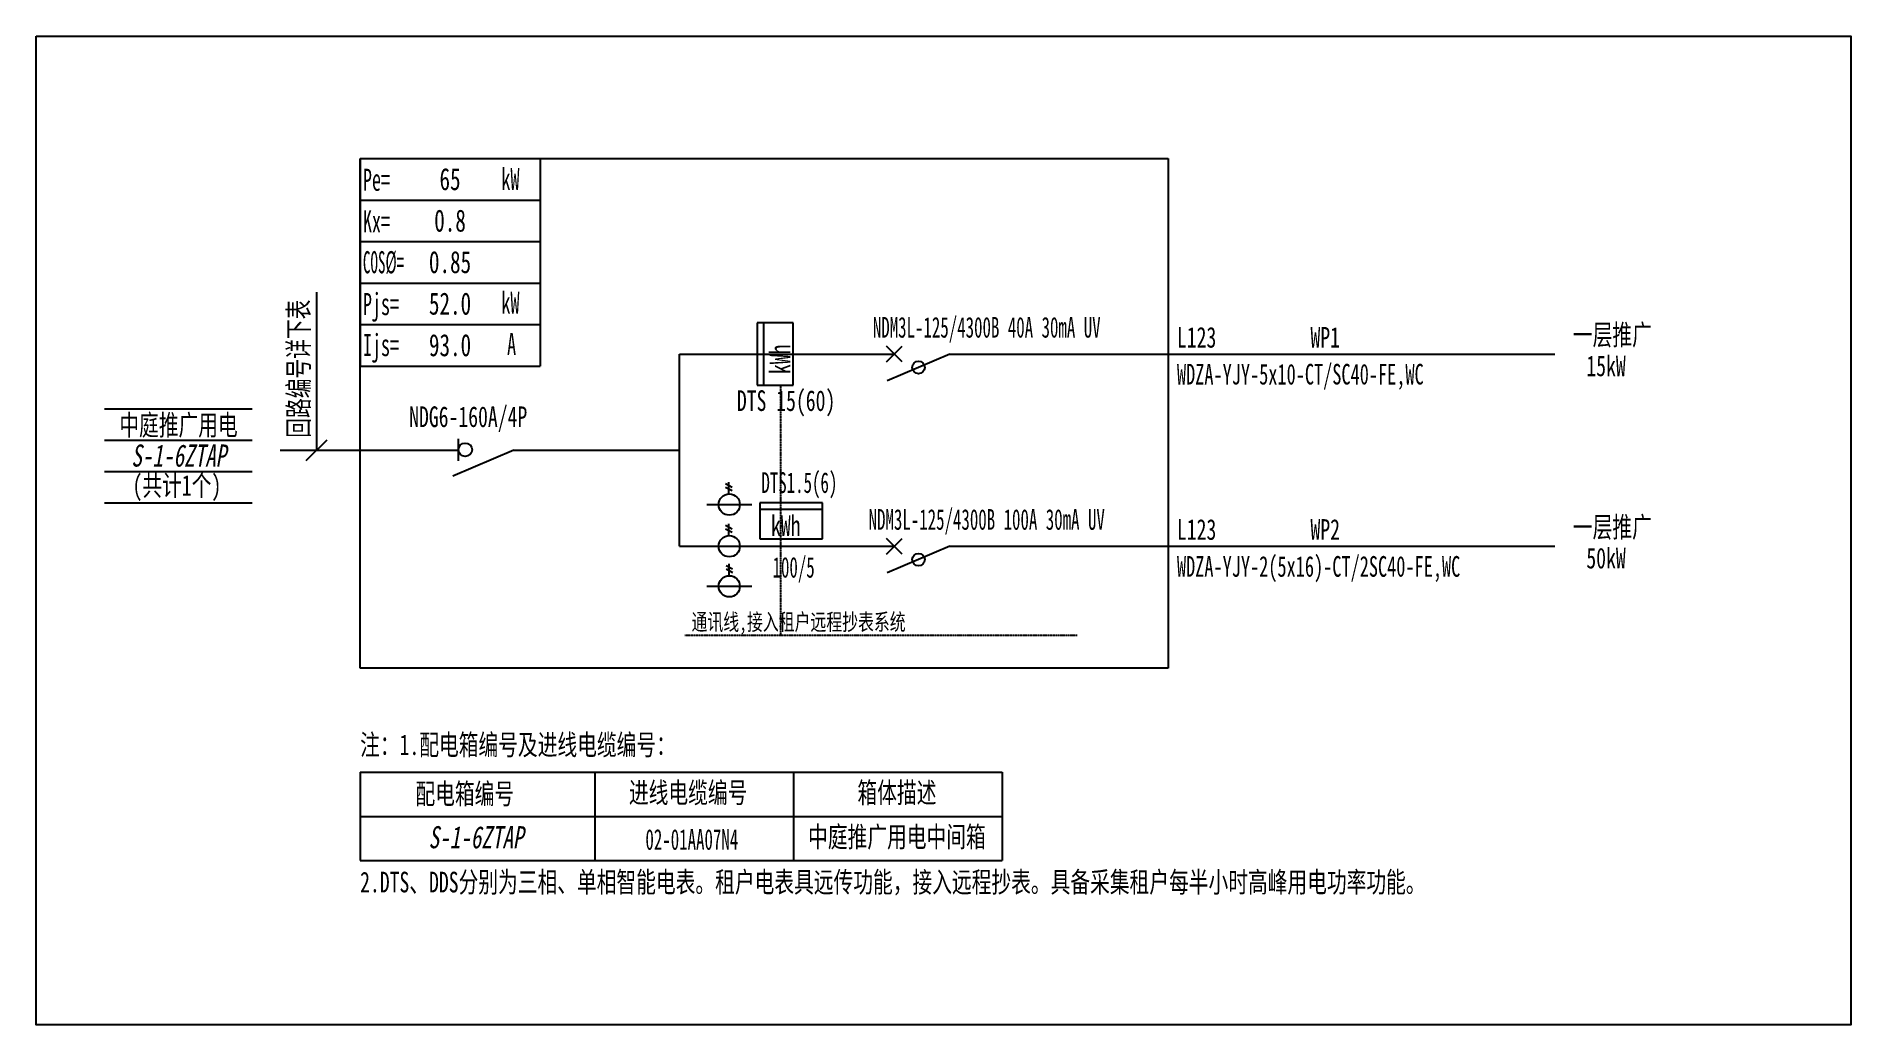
# Model space of a CAD drawing. Extents: x 307606 to 310202, y 372133 to 373548.
import ezdxf
from ezdxf.enums import TextEntityAlignment as Align

# ---------------------------------------------------------------- set-up
doc = ezdxf.new("R2010")
doc.units = 0
doc.header["$MEASUREMENT"] = 0
doc.linetypes.add('DASHDOT', pattern=[1, 0.5, -0.25, 0, -0.25])
doc.linetypes.add('DASHED', pattern=[0.75, 0.5, -0.25])
for name, color, linetype in [('D_E_Eqpm(强电设备)', 100, 'Continuous'), ('D_E_Eqpm（强电设备）', 100, 'Continuous'), ('D_E_Text（强电文字）', 51, 'Continuous'), ('D_E_Wire（强电线缆）', 10, 'Continuous'), ('D_T_TableDim（表格尺寸）', 255, 'Continuous'), ('DQ-远程抄表', 3, 'DASHDOT'), ('系统图', 220, 'Continuous')]:
    doc.layers.add(name, color=color, linetype=linetype)
doc.styles.add('$1$电气', font='', dxfattribs={"width": 0.7})
doc.styles.add('电气', font='', dxfattribs={"width": 0.7})
doc.styles.add('电气箱', font='simhei.ttf', dxfattribs={"width": 0.8, "oblique": 10})
doc.styles.get('$1$电气').set_extended_font_data('SimSun')
doc.styles.get('电气').set_extended_font_data('SimSun')

msp = doc.modelspace()

# ---------------------------------------------------------------- linework, layer by layer
at = {"linetype": 'DASHED'}
for p, q in [((308069.4, 372643.2), (308069.4, 373373)), ((308069.4, 373373), (309225.6, 373373)), ((309225.6, 373373), (309225.6, 372643.2)), ((309225.6, 372643.2), (308069.4, 372643.2))]:
    msp.add_line(p, q, dxfattribs=at)
for p, q in [((307703.8, 373014.6), (307915.1, 373014.6)), ((307703.8, 372969.9), (307915.1, 372969.9)), ((307703.8, 372925.1), (307915.1, 372925.1)), ((307703.8, 372880.3), (307915.1, 372880.3))]:
    msp.add_line(p, q)
at = {"layer": 'D_E_Eqpm(强电设备)', "color": 100}
msp.add_line((308202.1, 372918.6), (308289.5, 372956.1), dxfattribs=at)
at = {"layer": 'D_E_Eqpm（强电设备）'}
for p, q in [((308637.7, 373137.8), (308637.7, 373048.4)), ((308689.1, 373137.8), (308637.7, 373137.8)), ((308637.7, 373137.8), (308637.7, 373048.4)), ((308646.9, 373137.8), (308646.9, 373048.4)), ((308646.9, 373137.8), (308646.9, 373048.4)), ((308689.1, 373048.4), (308689.1, 373137.8)), ((308822.8, 373081.9), (308845.2, 373104.3)), ((308845.2, 373081.9), (308822.8, 373104.3)), ((308913.2, 373093.1), (308823.8, 373054.8)), ((308637.7, 373048.4), (308689.1, 373048.4)), ((308210.2, 372940.2), (308210.2, 372971.9)), ((308597.1, 372892.9), (308597.1, 372909.9)), ((308592.5, 372907.6), (308601.6, 372902.7)), ((308592.5, 372902.5), (308601.6, 372897.6)), ((308565.4, 372877.6), (308629.9, 372877.6)), ((308730.9, 372879.9), (308641.5, 372879.9)), ((308730.9, 372879.9), (308641.5, 372879.9)), ((308641.5, 372879.9), (308641.5, 372828.4)), ((308730.9, 372870.7), (308641.5, 372870.7)), ((308730.9, 372870.7), (308641.5, 372870.7)), ((308730.9, 372828.4), (308730.9, 372879.9)), ((308592.5, 372847.9), (308601.6, 372843.1)), ((308592.5, 372842.8), (308601.6, 372838)), ((308597.1, 372833.2), (308597.1, 372850.2)), ((308641.5, 372828.4), (308730.9, 372828.4)), ((308822.8, 372806.8), (308845.2, 372829.2)), ((308845.2, 372806.8), (308822.8, 372829.2)), ((308913.2, 372818), (308823.8, 372779.7)), ((308593.1, 372790.5), (308602.2, 372785.7)), ((308593.1, 372785.4), (308602.2, 372780.6)), ((308597.6, 372775.8), (308597.6, 372792.8)), ((308565.4, 372760.6), (308629.9, 372760.6))]:
    msp.add_line(p, q, dxfattribs=at)
for centre, radius in [((308868.5, 373074), 9), ((308219.9, 372956.1), 9.64), ((308597.6, 372877.6), 15.2), ((308597.6, 372818), 15.2), ((308868.5, 372798.8), 9), ((308597.6, 372760.6), 15.2)]:
    msp.add_circle(centre, radius, dxfattribs=at)
at = {"layer": 'D_E_Text（强电文字）'}
for p, q in [((308069.4, 373373), (308069.4, 373075.9)), ((308069.4, 373373), (308326.9, 373373)), ((308326.9, 373373), (308326.9, 373075.9)), ((308069.4, 373313.6), (308326.9, 373313.6)), ((308069.4, 373254.2), (308326.9, 373254.2)), ((308007.3, 372955.6), (308007.3, 373181.5)), ((308069.4, 373194.8), (308326.9, 373194.8)), ((308069.4, 373135.3), (308326.9, 373135.3)), ((308069.4, 373075.9), (308326.9, 373075.9)), ((307992.4, 372940.6), (308022.3, 372970.5))]:
    msp.add_line(p, q, dxfattribs=at)
at = {"layer": 'D_E_Wire（强电线缆）'}
for p, q in [((308526.5, 373093.1), (308834, 373093.1)), ((308526.5, 372818), (308526.5, 373093.1)), ((308913.2, 373093.1), (309062.5, 373093.1)), ((309062.5, 373093.1), (309779.2, 373093.1)), ((307955.2, 372955.6), (308210.2, 372955.6)), ((308289.5, 372955.6), (308526.5, 372955.6)), ((308526.5, 372818), (308834, 372818)), ((308913.2, 372818), (309062.5, 372818)), ((309062.5, 372818), (309779.2, 372818))]:
    msp.add_line(p, q, dxfattribs=at)
at = {"layer": 'D_T_TableDim（表格尺寸）', "ltscale": 3.5}
for p, q in [((308069.4, 372494.7), (308988.2, 372494.7)), ((308069.4, 372494.7), (308069.4, 372367.9)), ((308405.1, 372494.7), (308405.1, 372367.9)), ((308689.5, 372494.7), (308689.5, 372367.9)), ((308988.2, 372494.7), (308988.2, 372367.9)), ((308069.4, 372431.3), (308988.2, 372431.3)), ((308069.4, 372431.3), (308988.2, 372431.3)), ((308069.4, 372367.9), (308988.2, 372367.9))]:
    msp.add_line(p, q, dxfattribs=at)
at = {"layer": 'DQ-远程抄表'}
for p, q in [((308670.9, 373048.4), (308670.9, 372690.4)), ((309095.7, 372690.4), (308534.2, 372690.4))]:
    msp.add_line(p, q, dxfattribs=at)
at = {"layer": '系统图', "ltscale": 9973.992009}
msp.add_lwpolyline([(307606, 373548), (310202.5, 373548), (310202.5, 372133), (307606, 372133)], close=True, dxfattribs=at)

# ---------------------------------------------------------------- texts
at = {"layer": 'D_E_Text（强电文字）', "linetype": 'Continuous', "style": '$1$电气'}
for s, height, width, p in [('Pe=', 31.69, 0.6, (308073.4, 373326.8)), ('kW', 31.69, 0.6, (308271.6, 373327.9)), ('Kx=', 31.69, 0.6, (308073.4, 373267.2)), ('COS%%C=', 31.69, 0.5, (308073.4, 373208.7)), ('Pjs=', 31.69, 0.6, (308073.4, 373148.9)), ('kW', 31.69, 0.6, (308271.6, 373150.9)), ('Ijs=', 31.69, 0.6, (308073.4, 373090.2)), ('A', 31.7, 0.6, (308279.7, 373091.5))]:
    msp.add_text(s, height=height, dxfattribs=dict(at, width=width)).set_placement(p)
at = {"layer": 'D_E_Text（强电文字）', "width": 0.7}
for s, style, p in [('回路编号详下表', '$1$电气', (307996.1, 372973.3)), ('kWh', '电气', (308684.9, 373064.4))]:
    msp.add_text(s, height=29.58, rotation=90, dxfattribs=dict(at, style=style)).set_placement(p)
at = {"layer": 'D_E_Text（强电文字）', "style": '电气'}
for s, height, width, p in [('NDM3L-125/4300B 40A 30mA UV', 29.578, 0.6, (308966.1, 373129)), ('DTS 15(60)', 29.58, 0.7, (308679, 373024.1)), ('中庭推广用电', 29.58, 0.7, (307809.5, 372992)), ('(共计1个)', 29.58, 0.7, (307807.2, 372903.4)), ('DTS1.5(6)', 29.58, 0.6, (308698, 372906.8)), ('NDM3L-125/4300B 100A 30mA UV', 29.578, 0.6, (308966.1, 372853.9)), ('100/5', 29.58, 0.6, (308689.8, 372785.4)), ('配电箱编号', 29.58, 0.7, (308219.2, 372464.3)), ('进线电缆编号', 29.58, 0.7, (308538.8, 372465.9)), ('箱体描述', 29.58, 0.7, (308837.6, 372465.9)), ('中庭推广用电中间箱', 29.58, 0.7, (308837.6, 372402.5)), ('02-01AA07N4', 29.578, 0.6, (308544.1, 372398))]:
    msp.add_text(s, height=height, dxfattribs=dict(at, width=width)).set_placement(p, align=Align.MIDDLE)
for s, height, width, p in [('L123', 29.58, 0.7, (309238.3, 373102.3)), ('WP1', 29.58, 0.7, (309429.4, 373102.3)), ('15kW', 29.58, 0.7, (309824.2, 373061.4)), ('WDZA-YJY-5x10-CT/SC40-FE,WC', 29.578, 0.65, (309238.3, 373049.5)), ('NDG6-160A/4P', 29.578, 0.7, (308139.6, 372988.6)), ('kWh', 29.58, 0.7, (308657.4, 372832.7)), ('L123', 29.58, 0.7, (309238.3, 372827.2)), ('WP2', 29.58, 0.7, (309429.4, 372827.2)), ('WDZA-YJY-2(5x16)-CT/2SC40-FE,WC', 29.578, 0.65, (309238.3, 372774.3)), ('50kW', 29.58, 0.7, (309824.2, 372786.2)), ('注：1.配电箱编号及进线电缆编号：', 29.578, 0.7, (308069.4, 372519)), ('2.DTS、DDS分别为三相、单相智能电表。租户电表具远传功能，接入远程抄表。具备采集租户每半小时高峰用电功率功能。', 29.578, 0.7, (308069.4, 372322.4))]:
    msp.add_text(s, height=height, dxfattribs=dict(at, width=width)).set_placement(p)
at = {"layer": 'D_E_Text（强电文字）', "style": '电气', "width": 0.7}
for p in [(309861.4, 373105.9), (309861.4, 372830.7)]:
    msp.add_text('一层推广', height=29.58, dxfattribs=at).set_placement(p, align=Align.CENTER)
at = {"layer": 'D_E_Text（强电文字）', "style": '电气箱', "oblique": 10, "width": 0.7}
for p in [(307809.9, 372947.8), (308235.3, 372401.4)]:
    msp.add_text('S-1-6ZTAP', height=31.69, dxfattribs=at).set_placement(p, align=Align.MIDDLE)
at = {"layer": 'D_E_Text（强电文字）', "char_height": 31.69, "width": 257.469, "attachment_point": 5, "style": '$1$电气'}
for s, insert in [('65', (308198.1, 373343.3)), ('0.8', (308198.1, 373283.9)), ('0.85', (308198.1, 373224.5)), ('52.0', (308198.1, 373165.1)), ('93.0', (308198.1, 373105.6))]:
    msp.add_mtext(s, dxfattribs=dict(at, insert=insert))
at = {"layer": 'DQ-远程抄表', "style": '电气', "width": 0.7}
msp.add_text('通讯线,接入租户远程抄表系统', height=23.768, dxfattribs=at).set_placement((308543.7, 372697.7))

doc.saveas('drawing.dxf')
